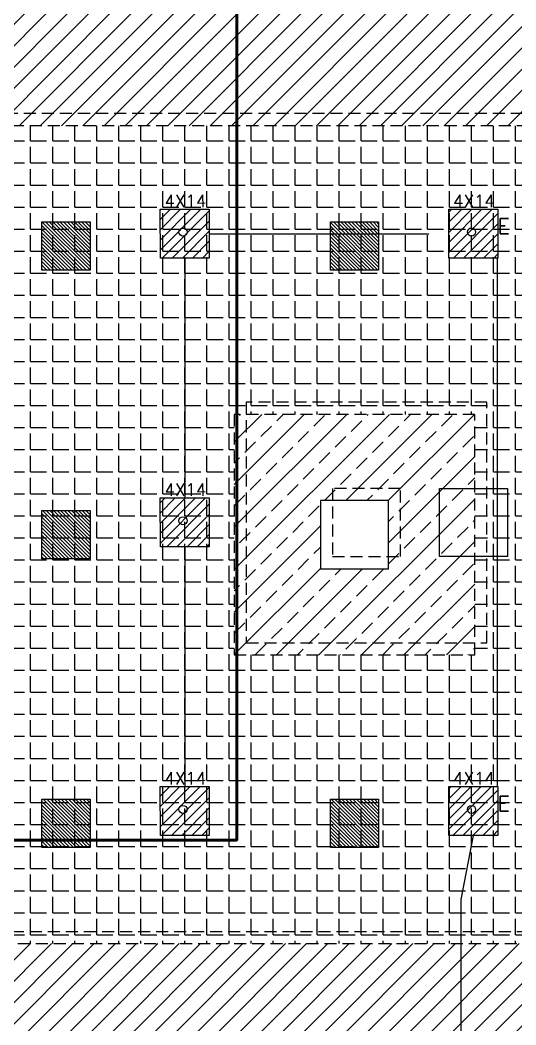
# Model space of a CAD drawing. Header units: inches. Extents: x 567115 to 582893, y 124948 to 133566.
# Drawn here: x 574544 to 575163, y 129138 to 130391 of the extents above; entities that cross this region are included whole.
import ezdxf

# ---------------------------------------------------------------- set-up
doc = ezdxf.new("R2010")
doc.units = ezdxf.units.IN
doc.header["$MEASUREMENT"] = 0
doc.linetypes.add('DASHED', pattern=[0.75, 0.5, -0.25])
doc.layers.add('bargh', color=2, linetype='Continuous', plot=False)
for name, color, linetype in [('kazeb', 15, 'Continuous'), ('khatchin', 15, 'DASHED'), ('LIGHTING', 3, 'Continuous'), ('LIGHTING WIRE', 4, 'Continuous'), ('wall kanaf', 4, 'Continuous')]:
    doc.layers.add(name, color=color, linetype=linetype)
doc.styles.add('ROMANS', font='romans.shx')

# ---------------------------------------------------------------- blocks, each defined once
blk = doc.blocks.new('barh')
at = {"layer": 'bargh', "ltscale": 80}
h = blk.add_hatch(dxfattribs=at)
h.set_pattern_fill('ANSI31', color=256)
h.set_pattern_definition([(45, (-26898.8397, -10198.602), (-2.24506403, 2.24506403), [])])
h.paths.add_polyline_path([(60, 60), (0, 60), (0, 0), (60, 0)])
blk.add_lwpolyline([(60, 60), (0, 60), (0, 0), (60, 0)], close=True, dxfattribs=at)
blk = doc.blocks.new('4X14TO')
at = {"layer": 'LIGHTING'}
h = blk.add_hatch(dxfattribs=at)
h.set_pattern_fill('ANSI31', color=30, scale=70, style=0)
h.set_pattern_definition([(45, (-31130.77, -3717.395), (-6.1871843, 6.1871843), [])])
h.paths.add_polyline_path([(-60, 60), (0, 60), (0, 0), (-60, 0)])
at = {"layer": 'LIGHTING', "color": 3}
blk.add_lwpolyline([(-60, 60), (0, 60), (0, 0), (-60, 0)], close=True, dxfattribs=at)
at = {"layer": 'LIGHTING', "color": 2}
blk.add_circle((-32.2, 32), 4.96, dxfattribs=at)
at = {"layer": 'LIGHTING', "color": 2, "insert": (-3.4, 70.1), "char_height": 15, "attachment_point": 6, "style": 'ROMANS'}
blk.add_mtext('4X14', dxfattribs=at)

msp = doc.modelspace()

# ---------------------------------------------------------------- hatches: boundary and pattern name
at = {"layer": 'kazeb'}
h = msp.add_hatch(dxfattribs=at)
h.set_pattern_fill('ANSI31', color=256, scale=150)
h.paths.add_polyline_path([(575725.6, 130406.5), (574229.1, 130406.5), (574229.1, 129706.5), (574137.1, 129706.5), (574137.1, 129456.5), (574229.1, 129456.5), (574229.1, 129021), (574919.1, 129021), (574919.1, 129091.5), (575725.6, 129091.5)])
h.paths.add_polyline_path([(575471.6, 130259), (574451.6, 130259), (574451.6, 129239), (575471.6, 129239)], flags=16)
h = msp.add_hatch(dxfattribs=at)
h.set_pattern_fill('ANGLE', color=256, scale=100, style=0)
h.set_pattern_definition([(0, (0, 0), (0, 27.5), [20, -7.5]), (90, (0, 0), (-27.5, 2e-15), [20, -7.5])])
h.paths.add_polyline_path([(575111.6, 129899), (574811.6, 129899), (574811.6, 129599), (575111.6, 129599)], flags=16)
h.paths.add_polyline_path([(575471.6, 130259), (574451.6, 130259), (574451.6, 129239), (575471.6, 129239)])
h = msp.add_hatch(dxfattribs=at)
h.set_pattern_fill('ANSI33', color=256, scale=150)
h.paths.add_polyline_path([(575111.6, 129899), (574811.6, 129899), (574811.6, 129599), (575111.6, 129599)])
h.paths.add_polyline_path([(575004.1, 129791.5), (574919.1, 129791.5), (574919.1, 129706.5), (575004.1, 129706.5)], flags=16)

# ---------------------------------------------------------------- linework, layer by layer
at = {"color": 2, "lineweight": 60, "ltscale": 30}
msp.add_lwpolyline([(572214.1, 130549.2), (574814.6, 130549.2), (574814.6, 129368.1), (572214.1, 129368.1)], close=True, dxfattribs=at)
at = {"layer": 'kazeb', "color": 2}
msp.add_lwpolyline([(575004.1, 129791.5), (574919.1, 129791.5), (574919.1, 129706.5), (575004.1, 129706.5)], close=True, dxfattribs=at)
at = {"layer": 'khatchin', "ltscale": 30}
for points in [[(575486.6, 130274.1), (574466.6, 130274.1), (574466.6, 129254.1), (575486.6, 129254.1)], [(575471.6, 130259), (574451.6, 130259), (574451.6, 129239), (575471.6, 129239)], [(575126.6, 129914.1), (574826.6, 129914.1), (574826.6, 129614.1), (575126.6, 129614.1)], [(575111.6, 129899), (574811.6, 129899), (574811.6, 129599), (575111.6, 129599)], [(574934.1, 129721.6), (575019.1, 129721.6), (575019.1, 129806.6), (574934.1, 129806.6)], [(574919.1, 129706.5), (575004.1, 129706.5), (575004.1, 129791.5), (574919.1, 129791.5)]]:
    msp.add_lwpolyline(points, close=True, dxfattribs=at)
at = {"layer": 'LIGHTING WIRE', "ltscale": 30}
for p, q in [((575054.1, 130123.9), (574780, 130123.9)), ((574750, 130094), (574749.8, 129794)), ((575139.8, 129434.1), (575140, 130094.1)), ((574750, 129734), (574750, 129434))]:
    msp.add_line(p, q, dxfattribs=at)
at = {"layer": 'LIGHTING WIRE'}
for p, q in [((575094.8, 129294), (575109.9, 129373.9)), ((575094.8, 128581.9), (575094.8, 129294))]:
    msp.add_line(p, q, dxfattribs=at)
at = {"layer": 'wall kanaf', "color": 15}
for p, q in [((575067.6, 129806.6), (575152.6, 129806.6)), ((575067.6, 129721.6), (575067.6, 129806.6)), ((575152.6, 129806.6), (575152.6, 129721.6)), ((575152.6, 129721.6), (575067.6, 129721.6))]:
    msp.add_line(p, q, dxfattribs=at)

# ---------------------------------------------------------------- block references
at = {"layer": 'bargh', "xscale": -1, "rotation": 180}
for p in [(574571.6, 130139), (574931.6, 130139), (574571.6, 129779), (574571.6, 129419), (574931.6, 129419)]:
    msp.add_blockref('barh', p, dxfattribs=at)
at = {"layer": 'LIGHTING', "xscale": 1.015999999882655, "yscale": 1.015999999882655, "zscale": 1.015999999882655, "rotation": 0.200699017566844}
for p in [(574780.4, 130094), (575140.4, 130094), (574780.4, 129734), (574780.4, 129374), (575140.4, 129374)]:
    msp.add_blockref('4X14TO', p, dxfattribs=at)

# ---------------------------------------------------------------- texts
at = {"layer": 'LIGHTING', "color": 2, "ltscale": 8, "style": 'ROMANS'}
for p in [(575139.9, 130124.1), (575139.9, 129404.1)]:
    msp.add_text('E', height=19, dxfattribs=at).set_placement(p)

doc.saveas('drawing.dxf')
